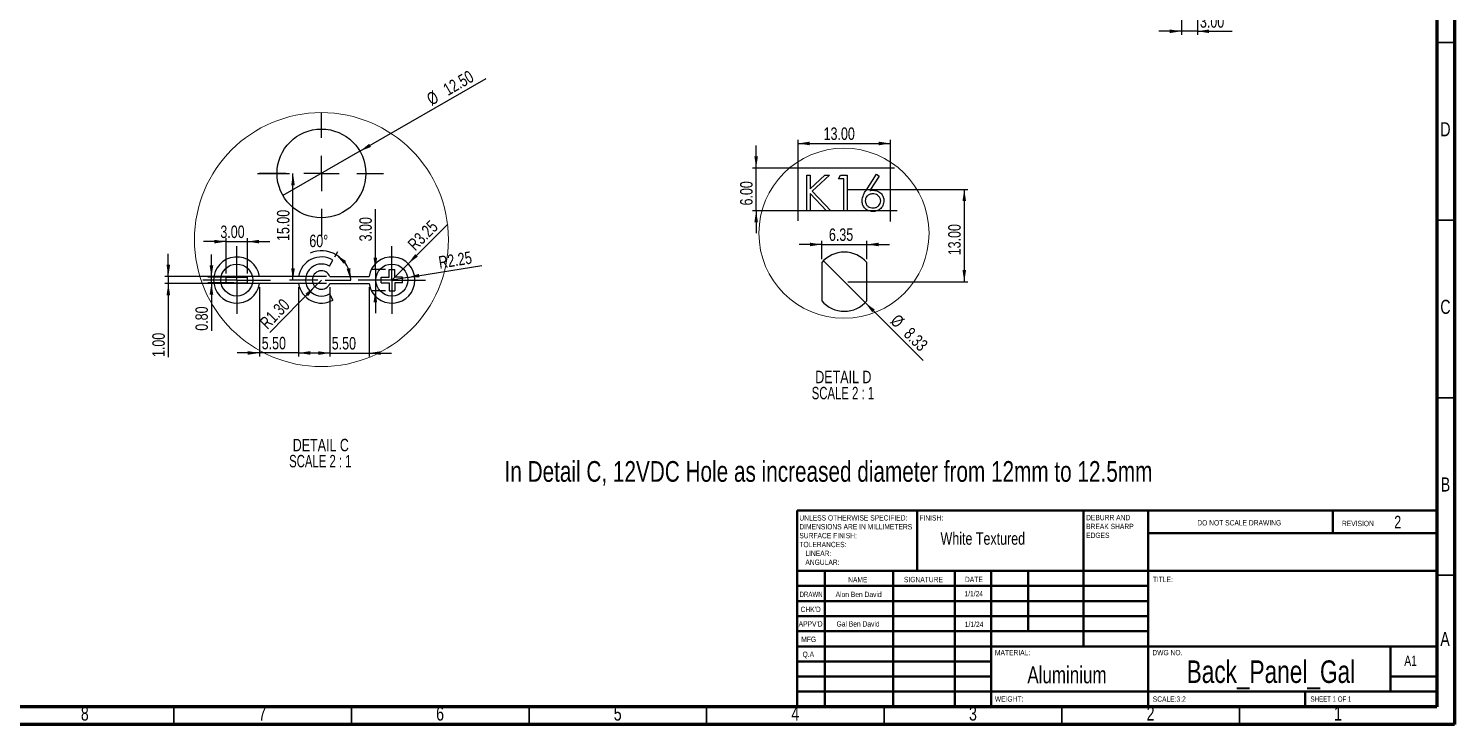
# Model space of a CAD drawing. Header units: millimetres. Extents: x 0 to 836, y 0 to 589.
# Drawn here: x 434.6 to 836, y 5 to 200.9 of the extents above; entities that cross this region are included whole.
import ezdxf

# ---------------------------------------------------------------- set-up
doc = ezdxf.new("R2010")
doc.units = ezdxf.units.MM
doc.layers.add('FORMAT', color=7, linetype='Continuous')
doc.styles.add('SLDTEXTSTYLE0', font='TXT', dxfattribs={"width": 0.75})
doc.styles.add('SLDTEXTSTYLE1', font='TXT', dxfattribs={"width": 0.686449})
doc.styles.add('SLDTEXTSTYLE2', font='TXT', dxfattribs={"width": 0.6875})
doc.styles.add('SLDTEXTSTYLE4', font='TXT', dxfattribs={"width": 0.681818})
doc.dimstyles.new('SLDDIMSTYLE1', dxfattribs={"dimtxt": 3.5, "dimasz": 3.302, "dimexe": 0, "dimexo": 0.0625, "dimgap": 0.875, "dimtad": 1, "dimlfac": 0.666667, "dimrnd": 1e-09, "dimzin": 4, "dimdsep": 46, "dimtxsty": 'SLDTEXTSTYLE0', "dimsah": 1, "dimcen": 0.09, "dimadec": 0, "dimazin": 1, "dimtfac": 1, "dimtmove": 0, "dimatfit": 0, "dimfxl": 1, "dimfrac": 2, "dimtolj": 1, "dimtzin": 12, "dimarcsym": 0})
doc.dimstyles.new('SLDDIMSTYLE10', dxfattribs={"dimtxt": 3.5, "dimasz": 3.302, "dimexe": 0, "dimexo": 0.0625, "dimgap": 0.875, "dimtad": 1, "dimlfac": 0.5, "dimrnd": 1e-09, "dimzin": 4, "dimdsep": 46, "dimtxsty": 'SLDTEXTSTYLE0', "dimsah": 1, "dimcen": 0.09, "dimadec": 0, "dimazin": 1, "dimtfac": 1, "dimtmove": 0, "dimatfit": 0, "dimfxl": 1, "dimfrac": 2, "dimtolj": 1, "dimtzin": 12, "dimarcsym": 0})
doc.dimstyles.new('SLDDIMSTYLE11', dxfattribs={"dimtxt": 3.5, "dimasz": 3.302, "dimexe": 0, "dimexo": 0.0625, "dimgap": 0.875, "dimtad": 1, "dimlfac": 0.5, "dimrnd": 1e-09, "dimzin": 4, "dimdsep": 46, "dimtxsty": 'SLDTEXTSTYLE0', "dimblk1": 'NONE', "dimsah": 1, "dimcen": 0, "dimadec": 0, "dimazin": 1, "dimtfac": 1, "dimtmove": 0, "dimatfit": 3, "dimldrblk": 'NONE', "dimfxl": 1, "dimfrac": 2, "dimtolj": 1, "dimtzin": 12, "dimarcsym": 0})
doc.dimstyles.new('SLDDIMSTYLE12', dxfattribs={"dimtxt": 3.5, "dimasz": 3.302, "dimexe": 0, "dimexo": 0.0625, "dimgap": 0.875, "dimtad": 1, "dimlfac": 0.5, "dimrnd": 1e-09, "dimzin": 4, "dimdsep": 46, "dimtxsty": 'SLDTEXTSTYLE0', "dimsah": 1, "dimcen": 0, "dimadec": 0, "dimazin": 1, "dimtfac": 1, "dimtofl": 0, "dimtmove": 0, "dimatfit": 3, "dimfxl": 1, "dimfrac": 2, "dimtolj": 1, "dimtzin": 12, "dimarcsym": 0})
doc.dimstyles.new('SLDDIMSTYLE13', dxfattribs={"dimtxt": 3.5, "dimasz": 3.302, "dimexe": 0, "dimexo": 0.0625, "dimgap": 0.875, "dimtad": 1, "dimlfac": 0.5, "dimrnd": 1e-09, "dimzin": 12, "dimdsep": 46, "dimtxsty": 'SLDTEXTSTYLE0', "dimsah": 1, "dimcen": 0, "dimadec": 0, "dimazin": 3, "dimtfac": 1, "dimtofl": 0, "dimtmove": 0, "dimatfit": 3, "dimfxl": 1, "dimfrac": 2, "dimtolj": 1, "dimtzin": 12, "dimarcsym": 0})
doc.dimstyles.new('SLDDIMSTYLE14', dxfattribs={"dimtxt": 3.5, "dimasz": 3.302, "dimexe": 0, "dimexo": 0.0625, "dimgap": 0.875, "dimtad": 1, "dimlfac": 0.5, "dimrnd": 1e-09, "dimzin": 4, "dimdsep": 46, "dimtxsty": 'SLDTEXTSTYLE0', "dimsah": 1, "dimcen": 0.09, "dimadec": 0, "dimazin": 1, "dimtfac": 1, "dimtofl": 0, "dimtmove": 0, "dimatfit": 3, "dimfxl": 1, "dimfrac": 2, "dimtolj": 1, "dimtzin": 12, "dimarcsym": 0})
doc.dimstyles.new('SLDDIMSTYLE15', dxfattribs={"dimtxt": 3.5, "dimasz": 3.302, "dimexe": 0, "dimexo": 0.0625, "dimgap": 0.875, "dimtad": 1, "dimdec": 4, "dimlfac": 0.5, "dimzin": 12, "dimdsep": 46, "dimtxsty": 'SLDTEXTSTYLE0', "dimsah": 1, "dimcen": 0.09, "dimazin": 3, "dimtfac": 1, "dimtofl": 0, "dimtmove": 0, "dimatfit": 3, "dimfxl": 1, "dimfrac": 2, "dimtolj": 1, "dimtzin": 12, "dimarcsym": 0})
doc.dimstyles.new('SLDDIMSTYLE16', dxfattribs={"dimtxt": 3.5, "dimasz": 3.302, "dimexe": 0, "dimexo": 0.0625, "dimgap": 0.875, "dimtad": 1, "dimlfac": 0.5, "dimrnd": 1e-09, "dimzin": 0, "dimdsep": 46, "dimtxsty": 'SLDTEXTSTYLE0', "dimsah": 1, "dimcen": 0.09, "dimadec": 0, "dimazin": 0, "dimtfac": 1, "dimtmove": 0, "dimatfit": 0, "dimfxl": 1, "dimfrac": 2, "dimtolj": 1, "dimtzin": 12, "dimarcsym": 0})
doc.dimstyles.new('SLDDIMSTYLE8', dxfattribs={"dimtxt": 3.5, "dimasz": 3.302, "dimexe": 0, "dimexo": 0.0625, "dimgap": 0.875, "dimtad": 1, "dimlfac": 0.5, "dimrnd": 1e-09, "dimzin": 12, "dimdsep": 46, "dimtxsty": 'SLDTEXTSTYLE0', "dimblk1": 'NONE', "dimsah": 1, "dimcen": 0, "dimadec": 0, "dimazin": 3, "dimtfac": 1, "dimtmove": 0, "dimatfit": 3, "dimldrblk": 'NONE', "dimfxl": 1, "dimfrac": 2, "dimtolj": 1, "dimtzin": 12, "dimarcsym": 0})
doc.dimstyles.new('SLDDIMSTYLE9', dxfattribs={"dimtxt": 3.5, "dimasz": 3.302, "dimexe": 0, "dimexo": 0.0625, "dimgap": 0.875, "dimtad": 1, "dimlfac": 0.5, "dimrnd": 1e-09, "dimzin": 12, "dimdsep": 46, "dimtxsty": 'SLDTEXTSTYLE0', "dimsah": 1, "dimcen": 0.09, "dimadec": 0, "dimazin": 3, "dimtfac": 1, "dimtmove": 0, "dimatfit": 0, "dimfxl": 1, "dimfrac": 2, "dimtolj": 1, "dimtzin": 12, "dimarcsym": 0})

# ---------------------------------------------------------------- blocks, each defined once
blk = doc.blocks.new('_D_97')
at = {"layer": 'FORMAT'}
for p, q in [((763.64, 229.09), (763.64, 199.16)), ((759.14, 214.35), (759.14, 199.16)), ((759.14, 200.16), (752.79, 200.16)), ((763.64, 200.16), (759.14, 200.16)), ((763.64, 200.16), (773.4, 200.16))]:
    blk.add_line(p, q, dxfattribs=at)
for points in [[(759.14, 200.16), (755.84, 200.67), (755.84, 199.65)], [(763.64, 200.16), (766.94, 199.65), (766.94, 200.67)]]:
    blk.add_solid(points, dxfattribs=at)
at = {"layer": 'FORMAT', "insert": (764.35, 204.67), "char_height": 3.5, "attachment_point": 1, "style": 'SLDTEXTSTYLE0'}
blk.add_mtext('3.00', dxfattribs=at)
blk = doc.blocks.new('_D_103')
at = {"layer": 'FORMAT'}
for q in [(658.35, 135.54), (686.4, 107.48)]:
    blk.add_line((670.13, 123.76), q, dxfattribs=at)
blk.add_solid([(670.13, 123.76), (672.1, 121.06), (672.82, 121.78)], dxfattribs=at)
at = {"layer": 'FORMAT', "char_height": 3.5, "attachment_point": 1, "rotation": 315, "style": 'SLDTEXTSTYLE0'}
for s, insert in [('%%c', (679.45, 120.79)), ('8.33', (683.22, 117.1))]:
    blk.add_mtext(s, dxfattribs=dict(at, insert=insert))
blk = doc.blocks.new('_None')
blk = doc.blocks.new('_D_104')
at = {"layer": 'FORMAT'}
for p, q in [((657.89, 136.04), (657.89, 141.14)), ((670.59, 136.04), (670.59, 141.14)), ((657.89, 140.14), (651.54, 140.14)), ((657.89, 140.14), (670.59, 140.14)), ((670.59, 140.14), (676.94, 140.14))]:
    blk.add_line(p, q, dxfattribs=at)
for points in [[(657.89, 140.14), (654.58, 140.64), (654.58, 139.63)], [(670.59, 140.14), (673.89, 139.63), (673.89, 140.64)]]:
    blk.add_solid(points, dxfattribs=at)
at = {"layer": 'FORMAT', "insert": (659.92, 144.65), "char_height": 3.5, "attachment_point": 1, "style": 'SLDTEXTSTYLE0'}
blk.add_mtext('6.35', dxfattribs=at)
blk = doc.blocks.new('_D_105')
at = {"layer": 'FORMAT'}
for p, q in [((639.43, 161.65), (639.43, 168)), ((678.38, 161.65), (638.43, 161.65)), ((639.43, 149.65), (639.43, 161.65)), ((679.17, 149.65), (638.43, 149.65)), ((639.43, 149.65), (639.43, 143.3))]:
    blk.add_line(p, q, dxfattribs=at)
for points in [[(639.43, 161.65), (639.94, 164.95), (638.93, 164.95)], [(639.43, 149.65), (638.93, 146.35), (639.94, 146.35)]]:
    blk.add_solid(points, dxfattribs=at)
at = {"layer": 'FORMAT', "insert": (634.92, 151.12), "char_height": 3.5, "attachment_point": 1, "rotation": 90, "style": 'SLDTEXTSTYLE0'}
blk.add_mtext('6.00', dxfattribs=at)
blk = doc.blocks.new('_D_106')
at = {"layer": 'FORMAT'}
for p, q in [((651.24, 146.78), (651.24, 169.57)), ((677.24, 146.65), (677.24, 169.57)), ((651.24, 168.57), (677.24, 168.57))]:
    blk.add_line(p, q, dxfattribs=at)
for points in [[(651.24, 168.57), (654.54, 168.06), (654.54, 169.08)], [(677.24, 168.57), (673.93, 169.08), (673.93, 168.06)]]:
    blk.add_solid(points, dxfattribs=at)
at = {"layer": 'FORMAT', "insert": (658.42, 173.08), "char_height": 3.5, "attachment_point": 1, "style": 'SLDTEXTSTYLE0'}
blk.add_mtext('13.00', dxfattribs=at)
blk = doc.blocks.new('_D_107')
at = {"layer": 'FORMAT'}
for p, q in [((665.24, 155.65), (699.01, 155.65)), ((698.01, 155.65), (698.01, 129.65)), ((665.24, 129.65), (699.01, 129.65))]:
    blk.add_line(p, q, dxfattribs=at)
for points in [[(698.01, 155.65), (697.51, 152.35), (698.52, 152.35)], [(698.01, 129.65), (698.52, 132.95), (697.51, 132.95)]]:
    blk.add_solid(points, dxfattribs=at)
at = {"layer": 'FORMAT', "insert": (693.5, 137.09), "char_height": 3.5, "attachment_point": 1, "rotation": 90, "style": 'SLDTEXTSTYLE0'}
blk.add_mtext('13.00', dxfattribs=at)
blk = doc.blocks.new('_D_108')
at = {"layer": 'FORMAT'}
for q in [(563.4, 186.88), (506.24, 153.88)]:
    blk.add_line((527.89, 166.38), q, dxfattribs=at)
blk.add_solid([(527.89, 166.38), (531.01, 167.59), (530.5, 168.47)], dxfattribs=at)
at = {"layer": 'FORMAT', "char_height": 3.5, "attachment_point": 1, "rotation": 30, "style": 'SLDTEXTSTYLE0'}
for s, insert in [('12.50', (550.93, 184.94)), ('%%c', (546.3, 182.21))]:
    blk.add_mtext(s, dxfattribs=dict(at, insert=insert))
blk = doc.blocks.new('_D_109')
at = {"layer": 'FORMAT'}
for q in [(517.07, 130.13), (502.56, 115.37)]:
    blk.add_line((515.25, 128.28), q, dxfattribs=at)
blk.add_solid([(515.25, 128.28), (512.57, 126.28), (513.29, 125.56)], dxfattribs=at)
at = {"layer": 'FORMAT', "insert": (499.37, 118.5), "char_height": 3.5, "attachment_point": 1, "rotation": 45.4849, "style": 'SLDTEXTSTYLE0'}
blk.add_mtext('R1.30', dxfattribs=at)
blk = doc.blocks.new('_D_110')
at = {"layer": 'FORMAT'}
for p, q in [((519.47, 128.13), (519.47, 108.56)), ((530.47, 128.13), (530.47, 108.56)), ((519.47, 109.56), (513.12, 109.56)), ((519.47, 109.56), (530.47, 109.56)), ((530.47, 109.56), (536.82, 109.56))]:
    blk.add_line(p, q, dxfattribs=at)
for points in [[(519.47, 109.56), (516.17, 110.07), (516.17, 109.05)], [(530.47, 109.56), (533.77, 109.05), (533.77, 110.07)]]:
    blk.add_solid(points, dxfattribs=at)
at = {"layer": 'FORMAT', "insert": (519.97, 114.07), "char_height": 3.5, "attachment_point": 1, "style": 'SLDTEXTSTYLE0'}
blk.add_mtext('5.50', dxfattribs=at)
blk = doc.blocks.new('_D_111')
at = {"layer": 'FORMAT'}
for q in [(552.6, 145.84), (536.89, 130.13)]:
    blk.add_line((541.49, 134.73), q, dxfattribs=at)
blk.add_solid([(541.49, 134.73), (544.18, 136.7), (543.46, 137.42)], dxfattribs=at)
at = {"layer": 'FORMAT', "insert": (541.03, 140.6), "char_height": 3.5, "attachment_point": 1, "rotation": 45, "style": 'SLDTEXTSTYLE0'}
blk.add_mtext('R3.25', dxfattribs=at)
blk = doc.blocks.new('_D_112')
at = {"layer": 'FORMAT'}
for q in [(562.26, 134.22), (536.89, 130.13)]:
    blk.add_line((541.33, 130.85), q, dxfattribs=at)
blk.add_solid([(541.33, 130.85), (544.67, 130.87), (544.51, 131.87)], dxfattribs=at)
at = {"layer": 'FORMAT', "insert": (549.81, 136.76), "char_height": 3.5, "attachment_point": 1, "rotation": 9.1676, "style": 'SLDTEXTSTYLE0'}
blk.add_mtext('R2.25', dxfattribs=at)
blk = doc.blocks.new('_D_113')
at = {"layer": 'FORMAT'}
for p, q in [((473.97, 131.13), (473.97, 137.48)), ((518.47, 131.13), (472.97, 131.13)), ((518.47, 129.13), (472.97, 129.13)), ((473.97, 131.13), (473.97, 129.13)), ((473.97, 129.13), (473.97, 108.44))]:
    blk.add_line(p, q, dxfattribs=at)
for points in [[(473.97, 131.13), (474.48, 134.43), (473.46, 134.43)], [(473.97, 129.13), (473.46, 125.83), (474.48, 125.83)]]:
    blk.add_solid(points, dxfattribs=at)
at = {"layer": 'FORMAT', "insert": (469.46, 108.44), "char_height": 3.5, "attachment_point": 1, "rotation": 90, "style": 'SLDTEXTSTYLE0'}
blk.add_mtext('1.00', dxfattribs=at)
blk = doc.blocks.new('_D_114')
at = {"layer": 'FORMAT'}
for p, q in [((499.07, 160.13), (508.06, 160.13)), ((509.06, 130.13), (509.06, 160.13)), ((516.07, 130.13), (508.06, 130.13))]:
    blk.add_line(p, q, dxfattribs=at)
for points in [[(509.06, 160.13), (508.56, 156.83), (509.57, 156.83)], [(509.06, 130.13), (509.57, 133.43), (508.56, 133.43)]]:
    blk.add_solid(points, dxfattribs=at)
at = {"layer": 'FORMAT', "insert": (504.55, 141.11), "char_height": 3.5, "attachment_point": 1, "rotation": 90, "style": 'SLDTEXTSTYLE0'}
blk.add_mtext('15.00', dxfattribs=at)
blk = doc.blocks.new('_D_115')
at = {"layer": 'FORMAT'}
for p, q in [((520.82, 136.62), (521.68, 138.12)), ((518.07, 130.13), (525.3, 130.13))]:
    blk.add_line(p, q, dxfattribs=at)
for start, end in [(60, 112.5523), (0, 60)]:
    blk.add_arc((517.07, 130.13), 8.23, start, end, dxfattribs=at)
for points in [[(521.18, 137.26), (523.35, 134.71), (524.01, 135.48)], [(525.3, 130.13), (525.17, 133.47), (524.17, 133.28)]]:
    blk.add_solid(points, dxfattribs=at)
at = {"layer": 'FORMAT', "insert": (513.68, 142.91), "char_height": 3.5, "attachment_point": 1, "rotation": 359.4006, "style": 'SLDTEXTSTYLE0'}
blk.add_mtext('60°', dxfattribs=at)
blk = doc.blocks.new('_D_116')
at = {"layer": 'FORMAT'}
for p, q in [((486.11, 130.93), (486.11, 137.28)), ((492.25, 130.93), (485.11, 130.93)), ((492.41, 129.33), (485.11, 129.33)), ((486.11, 129.33), (486.11, 130.93)), ((486.11, 129.33), (486.11, 115.85))]:
    blk.add_line(p, q, dxfattribs=at)
for points in [[(486.11, 130.93), (486.61, 134.23), (485.6, 134.23)], [(486.11, 129.33), (485.6, 126.03), (486.61, 126.03)]]:
    blk.add_solid(points, dxfattribs=at)
at = {"layer": 'FORMAT', "insert": (481.59, 115.85), "char_height": 3.5, "attachment_point": 1, "rotation": 90, "style": 'SLDTEXTSTYLE0'}
blk.add_mtext('0.80', dxfattribs=at)
blk = doc.blocks.new('_D_117')
at = {"layer": 'FORMAT'}
for p, q in [((490.22, 140.94), (483.87, 140.94)), ((490.22, 131.93), (490.22, 141.94)), ((490.22, 140.94), (496.22, 140.94)), ((496.22, 131.93), (496.22, 141.94)), ((496.22, 140.94), (502.57, 140.94))]:
    blk.add_line(p, q, dxfattribs=at)
for points in [[(490.22, 140.94), (486.92, 141.45), (486.92, 140.44)], [(496.22, 140.94), (499.52, 140.44), (499.52, 141.45)]]:
    blk.add_solid(points, dxfattribs=at)
at = {"layer": 'FORMAT', "insert": (488.62, 145.45), "char_height": 3.5, "attachment_point": 1, "style": 'SLDTEXTSTYLE0'}
blk.add_mtext('3.00', dxfattribs=at)
blk = doc.blocks.new('_D_118')
at = {"layer": 'FORMAT'}
for p, q in [((532.24, 133.13), (532.24, 150.05)), ((535.09, 133.13), (531.24, 133.13)), ((532.24, 133.13), (532.24, 127.13)), ((535.09, 127.13), (531.24, 127.13)), ((532.24, 127.13), (532.24, 120.78))]:
    blk.add_line(p, q, dxfattribs=at)
for points in [[(532.24, 133.13), (532.75, 136.43), (531.73, 136.43)], [(532.24, 127.13), (531.73, 123.83), (532.75, 123.83)]]:
    blk.add_solid(points, dxfattribs=at)
at = {"layer": 'FORMAT', "insert": (527.73, 141), "char_height": 3.5, "attachment_point": 1, "rotation": 90, "style": 'SLDTEXTSTYLE0'}
blk.add_mtext('3.00', dxfattribs=at)
blk = doc.blocks.new('_D_119')
at = {"layer": 'FORMAT'}
for p, q in [((499.65, 128.13), (499.65, 108.6)), ((510.65, 128.13), (510.65, 108.6)), ((499.65, 109.6), (493.3, 109.6)), ((510.65, 109.6), (499.65, 109.6)), ((510.65, 109.6), (517, 109.6))]:
    blk.add_line(p, q, dxfattribs=at)
for points in [[(499.65, 109.6), (496.34, 110.11), (496.34, 109.09)], [(510.65, 109.6), (513.95, 109.09), (513.95, 110.11)]]:
    blk.add_solid(points, dxfattribs=at)
at = {"layer": 'FORMAT', "insert": (500.25, 114.11), "char_height": 3.5, "attachment_point": 1, "style": 'SLDTEXTSTYLE0'}
blk.add_mtext('5.50', dxfattribs=at)
blk = doc.blocks.new('SW_CENTERMARKSYMBOL_26')
at = {"layer": 'FORMAT', "color": 0}
for p, q in [((0, 10), (0, 17.11)), ((0, 0), (0, 5)), ((-10, 0), (-17.5, 0)), ((0, 0), (-5, 0)), ((0, 0), (0, -5)), ((0, 0), (5, 0)), ((10, 0), (17.5, 0)), ((0, -10), (0, -17.5))]:
    blk.add_line(p, q, dxfattribs=at)
blk = doc.blocks.new('SW_CENTERMARKSYMBOL_27')
at = {"layer": 'FORMAT', "color": 0}
for p, q in [((0, 5), (0, 9.5)), ((0, 0), (0, 5)), ((-5, 0), (-9.5, 0)), ((0, 0), (-5, 0)), ((0, 0), (0, -5)), ((0, 0), (5, 0)), ((5, 0), (9.5, 0)), ((0, -5), (0, -9.5))]:
    blk.add_line(p, q, dxfattribs=at)
blk = doc.blocks.new('SW_CENTERMARKSYMBOL_28')
at = {"layer": 'FORMAT', "color": 0}
for p, q in [((0, 5), (0, 9.5)), ((0, 0), (0, 5)), ((-5, 0), (-9.5, 0)), ((0, 0), (-5, 0)), ((0, 0), (0, -5)), ((0, 0), (5, 0)), ((5, 0), (9.5, 0)), ((0, -5), (0, -9.5))]:
    blk.add_line(p, q, dxfattribs=at)

msp = doc.modelspace()

# ---------------------------------------------------------------- linework, layer by layer
at = {"color": 7, "linetype": 'Continuous', "lineweight": 70}
for p, q in [((836, 589), (836, 5)), ((831, 584), (831, 10)), ((831, 10), (20, 10)), ((836, 5), (15, 5))]:
    msp.add_line(p, q, dxfattribs=at)
at = {"color": 7, "linetype": 'Continuous', "lineweight": 35}
for p, q in [((831, 197), (836, 197)), ((831, 147), (836, 147)), ((831, 97), (836, 97)), ((831, 47), (836, 47)), ((475.5, 10), (475.5, 5)), ((525.5, 10), (525.5, 5)), ((575.5, 10), (575.5, 5)), ((625.5, 10), (625.5, 5)), ((675.5, 10), (675.5, 5)), ((725.5, 10), (725.5, 5)), ((775.5, 10), (775.5, 5))]:
    msp.add_line(p, q, dxfattribs=at)
at = {"color": 7, "linetype": 'Continuous', "lineweight": 25}
for p, q in [((653.72346, 159.64839), (654.6209, 159.64839)), ((653.72346, 149.6484), (653.72346, 159.64839)), ((654.6209, 155.8403), (658.78957, 159.64839)), ((654.6209, 159.64839), (654.6209, 155.8403)), ((660.06962, 159.64839), (655.15575, 155.16121)), ((658.78957, 159.64839), (660.06962, 159.64839)), ((662.56962, 158.62275), (663.15656, 159.64839)), ((664.10808, 158.62275), (662.56962, 158.62275)), ((663.15656, 159.64839), (665.00552, 159.64839)), ((664.10808, 149.6484), (664.10808, 158.62275)), ((665.00552, 159.64839), (665.00552, 149.6484)), ((670.35407, 155.3415), (673.33885, 159.90481)), ((674.02996, 159.36194), (671.38773, 155.32147)), ((673.33885, 159.90481), (674.02996, 159.36194)), ((654.6209, 154.47411), (654.6209, 149.6484)), ((659.25832, 149.6484), (654.6209, 154.47411)), ((655.15575, 155.16121), (660.45423, 149.6484)), ((654.6209, 149.6484), (653.72346, 149.6484)), ((660.45423, 149.6484), (659.25832, 149.6484)), ((665.00552, 149.6484), (664.10808, 149.6484)), ((519.31816, 134.02645), (520.31816, 135.7585)), ((536.09077, 133.12934), (537.69077, 133.12934)), ((536.09077, 130.92935), (536.09077, 133.12934)), ((537.69077, 130.92935), (537.69077, 133.12934)), ((657.88628, 135.03972), (657.88628, 124.25707)), ((670.58628, 124.25707), (670.58628, 135.03972)), ((490.22293, 130.92935), (496.22293, 130.92935)), ((490.22293, 129.32933), (490.22293, 130.92935)), ((490.22293, 129.32933), (496.22293, 129.32933)), ((496.22293, 129.32933), (496.22293, 130.92935)), ((510.64554, 131.12933), (499.64554, 131.12933)), ((510.64554, 129.12935), (499.64554, 129.12935)), ((519.46816, 131.12933), (530.46816, 131.12933)), ((519.46816, 129.12935), (530.46816, 129.12935)), ((533.89078, 130.92935), (536.09077, 130.92935)), ((533.89078, 129.32933), (533.89078, 130.92935)), ((533.89078, 129.32933), (536.09077, 129.32933)), ((536.09077, 129.32933), (536.09077, 127.12934)), ((539.89078, 130.92935), (537.69077, 130.92935)), ((537.69077, 129.32933), (537.69077, 127.12934)), ((539.89078, 129.32933), (537.69077, 129.32933)), ((539.89078, 129.32933), (539.89078, 130.92935)), ((519.31816, 126.23223), (520.31816, 124.50018)), ((536.09077, 127.12934), (537.69077, 127.12934))]:
    msp.add_line(p, q, dxfattribs=at)
at = {"color": 7, "linetype": 'Continuous', "lineweight": 50}
for p, q in [((651, 65.25), (831, 65.25)), ((651, 65.25), (651, 10)), ((684.8, 48.25), (684.8, 65.25)), ((731.6, 65.25), (731.6, 27)), ((749.8, 65.25), (749.8, 10)), ((801.8, 58.875), (801.8, 65.25)), ((831, 58.875), (749.8, 58.875)), ((831, 48.25), (651, 48.25)), ((658.8, 48.25), (658.8, 10)), ((677.99095, 48.25), (677.99095, 10)), ((695.39893, 48.25), (695.39893, 10)), ((705.6, 10), (705.6, 48.25)), ((716, 31.25), (716, 48.25)), ((749.8, 44), (651, 44)), ((749.8, 39.75), (651, 39.75)), ((749.8, 35.5), (651, 35.5)), ((749.8, 31.25), (651, 31.25)), ((705.6, 27), (651, 27)), ((705.6, 27), (831, 27)), ((818, 14.25), (818, 27)), ((705.6, 22.74993), (651, 22.74993)), ((705.6, 18.5), (651, 18.5)), ((831, 18.5), (818, 18.5)), ((651, 14.25), (831, 14.25)), ((794, 10), (794, 14.25))]:
    msp.add_line(p, q, dxfattribs=at)
at = {"color": 7, "linetype": 'Continuous', "lineweight": 18}
for centre, radius in [((517.06816, 141.49183), 35.7521), ((664.15574, 143.29772), 23.94487)]:
    msp.add_circle(centre, radius, dxfattribs=at)
at = {"color": 7, "linetype": 'Continuous', "lineweight": 25}
for centre, radius in [((517.06816, 160.12934), 12.5), ((493.22293, 130.12934), 4.5), ((536.89078, 130.12934), 4.5)]:
    msp.add_circle(centre, radius, dxfattribs=at)
for centre, radius, start, end in [((493.22292, 130.12934), 6.5, 8.8498363, 351.1501637), ((517.06815, 130.12935), 6.49999, 59.9998522, 171.1502657), ((536.89078, 130.12934), 6.5, 188.8498353, 171.1501647), ((664.23628, 129.64839), 8.33, 40.3321889, 139.6678111), ((517.06816, 130.12934), 4.5, 59.9999303, 300.0000697), ((517.06816, 130.12934), 2.6, 22.6197456, 337.3802544), ((517.06815, 130.12933), 6.49999, 188.8497343, 300.0001478), ((664.23628, 129.64839), 8.33, 220.3321889, 319.6678111)]:
    msp.add_arc(centre, radius, start, end, dxfattribs=at)
for points, knots in [([(669.23628, 152.43686), (669.33401, 153.02194), (669.50905, 154.06997), (670.09517, 154.95192), (670.35407, 155.3415)], [0, 0, 0, 0, 0.558272879, 1, 1, 1, 1]), ([(672.23508, 154.39198), (671.93039, 154.36596), (671.32181, 154.31398), (670.62321, 153.78699), (670.19919, 153.11602), (670.15555, 152.63923), (670.13372, 152.4008)], [0, 0, 0, 0, 0.280126497, 0.55951489, 0.779718828, 1, 1, 1, 1]), ([(671.38773, 155.32147), (671.57995, 155.35165), (671.92325, 155.40554), (672.27054, 155.41393), (672.42338, 155.41763)], [0, 0, 0, 0, 0.559912036, 1, 1, 1, 1]), ([(674.49269, 152.4008), (674.44651, 152.71421), (674.35396, 153.34226), (673.69794, 153.97444), (672.97444, 154.33979), (672.48165, 154.37458), (672.23508, 154.39198)], [0, 0, 0, 0, 0.278754526, 0.558605375, 0.779147078, 1, 1, 1, 1]), ([(672.42338, 155.41763), (672.86151, 155.36759), (673.73785, 155.26752), (674.71278, 154.46564), (675.30344, 153.48764), (675.36122, 152.79928), (675.39013, 152.45488)], [0, 0, 0, 0, 0.279639279, 0.559325638, 0.779527199, 1, 1, 1, 1]), ([(672.26513, 149.39198), (671.81775, 149.44567), (670.92341, 149.55298), (669.9133, 150.36537), (669.34055, 151.38393), (669.27104, 152.0859), (669.23628, 152.43686)], [0, 0, 0, 0, 0.2796690713, 0.5590847639, 0.7795570742, 1, 1, 1, 1]), ([(670.13372, 152.4008), (670.17663, 152.09376), (670.26257, 151.47892), (670.88673, 150.84411), (671.58959, 150.47259), (672.07193, 150.43595), (672.31321, 150.41762)], [0, 0, 0, 0, 0.2790578855, 0.5588193487, 0.7793022473, 1, 1, 1, 1]), ([(675.39013, 152.45488), (675.33847, 151.9971), (675.2352, 151.08203), (674.38161, 150.06847), (673.34028, 149.49309), (672.62352, 149.42569), (672.26513, 149.39198)], [0, 0, 0, 0, 0.279630899, 0.558960976, 0.77947788, 1, 1, 1, 1]), ([(672.31321, 150.41762), (672.62034, 150.44837), (673.23439, 150.50985), (673.94691, 151.02237), (674.41687, 151.67662), (674.46742, 152.15945), (674.49269, 152.4008)], [0, 0, 0, 0, 0.28001794, 0.559853111, 0.77998799, 1, 1, 1, 1])]:
    msp.add_open_spline(points, degree=3, knots=knots, dxfattribs=at)

# ---------------------------------------------------------------- block references
at = {"layer": 'FORMAT'}
for name, p in [('SW_CENTERMARKSYMBOL_26', (517.06816, 160.12933)), ('SW_CENTERMARKSYMBOL_27', (493.22293, 130.12933)), ('SW_CENTERMARKSYMBOL_28', (536.89077, 130.12933))]:
    msp.add_blockref(name, p, dxfattribs=at)

# ---------------------------------------------------------------- texts
at = {"color": 7, "linetype": 'Continuous', "lineweight": 0}
for s, insert, char_height, attachment_point, style in [('D', (833.45269, 174.56015), 3.96875, 2, 'SLDTEXTSTYLE0'), ('C', (833.45866, 124.56015), 3.96875, 2, 'SLDTEXTSTYLE0'), ('B', (833.4706, 74.56015), 3.96875, 2, 'SLDTEXTSTYLE0'), ('UNLESS OTHERWISE SPECIFIED:', (651.59367, 63.92097), 1.5, 1, 'SLDTEXTSTYLE0'), ('DIMENSIONS ARE IN MILLIMETERS', (651.59367, 61.42097), 1.5, 1, 'SLDTEXTSTYLE0'), ('FINISH:', (685.37129, 63.91927), 1.5, 1, 'SLDTEXTSTYLE0'), ('DEBURR AND', (732.30922, 64.00309), 1.5, 1, 'SLDTEXTSTYLE0'), ('BREAK SHARP', (732.30922, 61.50309), 1.5, 1, 'SLDTEXTSTYLE0'), ('DO NOT SCALE DRAWING', (763.61464, 62.53299), 1.5, 1, 'SLDTEXTSTYLE0'), ('REVISION', (804.32758, 62.33491), 1.5, 1, 'SLDTEXTSTYLE0'), ('2', (819.03824, 63.74293), 3.5, 1, 'SLDTEXTSTYLE0'), ('TOLERANCES:', (651.59367, 56.42097), 1.5, 1, 'SLDTEXTSTYLE0'), ('SURFACE FINISH:', (651.59367, 58.92097), 1.5, 1, 'SLDTEXTSTYLE0'), ('White Textured', (691.33311, 59.09877), 3.5, 1, 'SLDTEXTSTYLE0'), ('EDGES', (732.30922, 59.00309), 1.5, 1, 'SLDTEXTSTYLE0'), ('LINEAR:', (653.28117, 53.92097), 1.5, 1, 'SLDTEXTSTYLE0'), ('ANGULAR:', (653.28117, 51.42097), 1.5, 1, 'SLDTEXTSTYLE0'), ('NAME', (665.32224, 46.50148), 1.5, 1, 'SLDTEXTSTYLE0'), ('SIGNATURE', (681.03359, 46.56176), 1.5, 1, 'SLDTEXTSTYLE0'), ('DATE', (698.2147, 46.57618), 1.5, 1, 'SLDTEXTSTYLE0'), ('TITLE:', (751.09016, 46.57618), 1.5, 1, 'SLDTEXTSTYLE0'), ('DRAWN', (651.64336, 42.38478), 1.5, 1, 'SLDTEXTSTYLE1'), ('Alon Ben David', (668.27423, 42.38337), 1.4986, 2, 'SLDTEXTSTYLE0'), ('1/1/24', (700.6731, 42.5591), 1.4986, 2, 'SLDTEXTSTYLE0'), ("CHK'D", (651.93922, 38.16185), 1.5, 1, 'SLDTEXTSTYLE0'), ("APPV'D", (651.40172, 34.06587), 1.5, 1, 'SLDTEXTSTYLE0'), ('Gal Ben David', (668.11908, 34.06445), 1.4986, 2, 'SLDTEXTSTYLE0'), ('1/1/24', (700.77297, 33.92859), 1.4986, 2, 'SLDTEXTSTYLE0'), ('MFG', (652.12401, 29.71578), 1.5, 1, 'SLDTEXTSTYLE0'), ('A', (833.33969, 31.06015), 3.96875, 2, 'SLDTEXTSTYLE0'), ('Q.A', (652.50904, 25.50466), 1.5, 1, 'SLDTEXTSTYLE0'), ('MATERIAL:', (706.64586, 25.98606), 1.5, 1, 'SLDTEXTSTYLE0'), ('DWG NO.', (750.953, 25.98606), 1.5, 1, 'SLDTEXTSTYLE0'), ('A1', (821.87116, 24.40639), 2.910417, 1, 'SLDTEXTSTYLE0'), ('Aluminium', (726.92229, 21.35772), 4.7625, 2, 'SLDTEXTSTYLE0'), ('Back_Panel_Gal', (784.33103, 23.04251), 6.35, 2, 'SLDTEXTSTYLE0'), ('WEIGHT:', (706.61781, 12.94931), 1.4986, 1, 'SLDTEXTSTYLE0'), ('SCALE:3:2', (751.07397, 12.90009), 1.5, 1, 'SLDTEXTSTYLE0'), ('SHEET 1 OF 1', (795.47829, 12.90009), 1.5, 1, 'SLDTEXTSTYLE2'), ('8', (450.46004, 10.06015), 3.96875, 2, 'SLDTEXTSTYLE0'), ('7', (500.46004, 10.06015), 3.96875, 2, 'SLDTEXTSTYLE0'), ('6', (550.46004, 10.06015), 3.96875, 2, 'SLDTEXTSTYLE0'), ('5', (600.46004, 10.06015), 3.96875, 2, 'SLDTEXTSTYLE0'), ('4', (650.46004, 10.06015), 3.96875, 2, 'SLDTEXTSTYLE0'), ('3', (700.46004, 10.06015), 3.96875, 2, 'SLDTEXTSTYLE0'), ('2', (750.46004, 10.06015), 3.96875, 2, 'SLDTEXTSTYLE0'), ('1', (803.21004, 10.06015), 3.96875, 2, 'SLDTEXTSTYLE0')]:
    msp.add_mtext(s, dxfattribs=dict(at, insert=insert, char_height=char_height, attachment_point=attachment_point, style=style))
at = {"layer": 'FORMAT'}
for s, insert, char_height, attachment_point, style in [('DETAIL D', (663.97835, 104.58162), 3.5, 2, 'SLDTEXTSTYLE0'), ('SCALE 2 : 1', (663.84832, 100.05592), 3.5, 2, 'SLDTEXTSTYLE4'), ('DETAIL C', (516.89438, 85.41663), 3.5, 2, 'SLDTEXTSTYLE0'), ('SCALE 2 : 1', (516.7607, 80.89094), 3.5, 2, 'SLDTEXTSTYLE4'), ('In Detail C, 12VDC Hole as increased diameter from 12mm to 12.5mm', (568.61534, 79.1563), 5.8208333, 1, 'SLDTEXTSTYLE0')]:
    msp.add_mtext(s, dxfattribs=dict(at, insert=insert, char_height=char_height, attachment_point=attachment_point, style=style))

# ---------------------------------------------------------------- dimensions: what is measured, and where the dimension line sits
for base, p1, p2, dimstyle, picture, middle in [((759.14038, 202.93665), (763.64038, 208.51361), (759.14038, 208.51361), 'SLDDIMSTYLE1', '_D_97', (768.87307, 202.93665)), ((677.23628, 171.34618), (651.23628, 161.64839), (677.23628, 161.64839), 'SLDDIMSTYLE10', '_D_106', (664.23628, 171.34618)), ((496.22293, 143.72134), (490.22293, 130.92934), (496.22293, 130.92934), 'SLDDIMSTYLE10', '_D_117', (493.14615, 143.72134)), ((670.58628, 142.9135), (657.88628, 135.03972), (670.58628, 135.03972), 'SLDDIMSTYLE9', '_D_104', (664.44607, 142.9135)), ((499.64554, 109.59952), (510.64554, 129.12934), (499.64554, 129.12934), 'SLDDIMSTYLE10', '_D_119', (504.77701, 109.59952)), ((530.46816, 112.33663), (519.46816, 129.12934), (530.46816, 129.12934), 'SLDDIMSTYLE10', '_D_110', (524.49111, 112.33663))]:
    dim = msp.add_linear_dim(base=base, p1=p1, p2=p2, dimstyle=dimstyle, dxfattribs=at)
    dim.commit()
    dim.dimension.update_dxf_attribs({"geometry": picture, "text_midpoint": middle, "dimtype": 160})
for p1, p2, dimstyle, picture, middle in [((506.24284, 153.87934), (527.89348, 166.37934), 'SLDDIMSTYLE11', '_D_108', (556.05437, 182.63804)), ((658.34608, 135.53859), (670.12648, 123.75819), 'SLDDIMSTYLE8', '_D_103', (681.44966, 112.43504))]:
    dim = msp.add_diameter_dim_2p(p1=p1, p2=p2, dimstyle=dimstyle, dxfattribs=at)
    dim.commit()
    dim.dimension.update_dxf_attribs({"geometry": picture, "text_midpoint": middle, "dimtype": 163})
for base, p1, p2, dimstyle, picture, middle in [((636.65587, 161.64839), (651.23628, 149.64839), (651.23628, 161.64839), 'SLDDIMSTYLE10', '_D_105', (636.65587, 155.64839)), ((506.28607, 160.12934), (517.06816, 130.12934), (517.06816, 160.12934), 'SLDDIMSTYLE14', '_D_114', (506.28607, 146.92554)), ((695.23608, 129.64839), (664.23628, 155.64839), (664.23628, 129.64839), 'SLDDIMSTYLE10', '_D_107', (695.23608, 142.9135)), ((529.45907, 127.12934), (536.09077, 133.12934), (536.09077, 127.12934), 'SLDDIMSTYLE10', '_D_118', (529.45907, 145.52309)), ((471.19056, 129.12934), (519.46816, 131.12934), (519.46816, 129.12934), 'SLDDIMSTYLE10', '_D_113', (471.19056, 112.97026)), ((483.32738, 130.92934), (490.22293, 129.32934), (490.22293, 130.92934), 'SLDDIMSTYLE16', '_D_116', (483.32738, 120.3717))]:
    dim = msp.add_linear_dim(base=base, p1=p1, p2=p2, angle=90, dimstyle=dimstyle, dxfattribs=at)
    dim.commit()
    dim.dimension.update_dxf_attribs({"geometry": picture, "text_midpoint": middle, "dimtype": 160})
for center, mpoint, dimstyle, picture, middle in [((536.89077, 130.12934), (541.48697, 134.72553), 'SLDDIMSTYLE13', '_D_111', (548.55753, 141.7961)), ((536.89077, 130.12934), (541.33329, 130.84629), 'SLDDIMSTYLE13', '_D_112', (556.5811, 133.30705)), ((517.06816, 130.12934), (515.24531, 128.27537), 'SLDDIMSTYLE12', '_D_109', (506.54908, 119.4307))]:
    dim = msp.add_radius_dim(center=center, mpoint=mpoint, dimstyle=dimstyle, dxfattribs=at)
    dim.commit()
    dim.dimension.update_dxf_attribs({"geometry": picture, "text_midpoint": middle, "dimtype": 164})
dim = msp.add_angular_dim_2l(base=(524.19609, 134.24465), line1=((536.89077, 130.12934), (517.06816, 130.12934)), line2=((520.31816, 135.75851), (517.06816, 130.12934)), dimstyle='SLDDIMSTYLE15', dxfattribs=at)
dim.commit()
dim.dimension.update_dxf_attribs({"geometry": '_D_115', "text_midpoint": (517.15426, 138.35951), "dimtype": 162})

doc.saveas('drawing.dxf')
